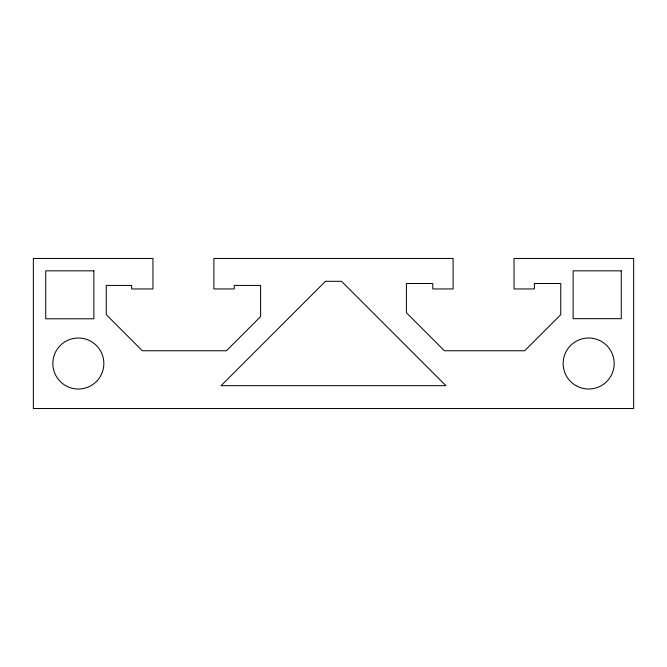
<?xml version="1.0" encoding="UTF-8"?>
<svg xmlns="http://www.w3.org/2000/svg" width="667" height="667" viewBox="0 0 667 667"><rect width="100%" height="100%" fill="white"/><g stroke="black" fill="none" stroke-linecap="round" stroke-linejoin="round"><path stroke-width="1" d="M260.597 316.6L226.438 350.759L142.346 350.759L106.245 314.657L106.245 285.434L131.657 285.434L131.657 288.953L152.96 288.953L152.96 258.462L33.35 258.462L33.35 408.538L633.65 408.538L633.65 258.462L514.04 258.462L514.04 288.953L534.384 288.953L534.384 283.517L560.755 283.517L560.755 314.657L524.654 350.759L444.414 350.759L406.403 312.748L406.403 283.517L432.766 283.517L432.766 288.953L453.11 288.953L453.11 258.462L213.89 258.462L213.89 288.953L234.234 288.953L234.234 285.434L260.597 285.434L260.597 316.6M325.454 281.307L221.069 385.684L445.931 385.684L341.546 281.307L325.454 281.307M93.864 270.844L45.731 270.844L45.731 318.793L93.864 318.793L93.864 270.844M621.269 270.844L573.128 270.844L573.128 318.676L621.269 318.676L621.269 270.844M65.583 385.609A25.513 25.513 0 0 0 103.852 363.515A25.513 25.513 0 0 0 65.583 341.421A25.513 25.513 0 0 0 65.583 385.609M575.904 385.609A25.513 25.513 0 0 0 614.174 363.515A25.513 25.513 0 0 0 575.904 341.421A25.513 25.513 0 0 0 575.904 385.609"/></g></svg>
